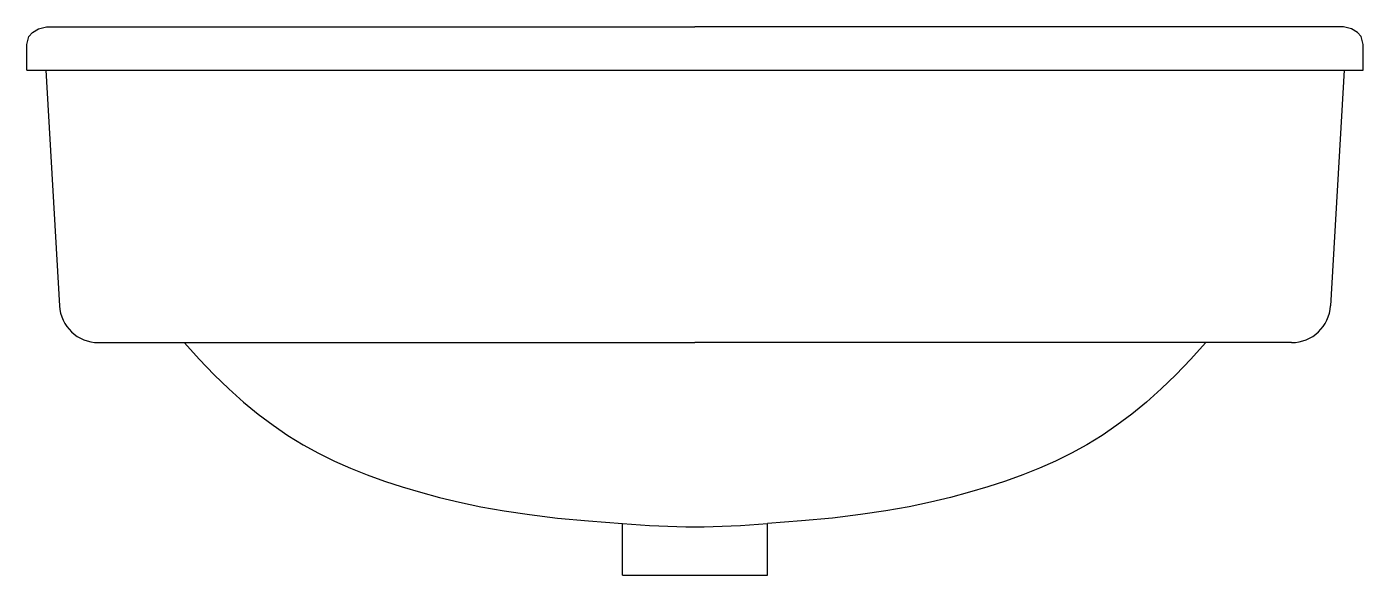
# Model space of a CAD drawing. Header units: millimetres. Extents: x -2913.157 to -2912.658, y 2958.043 to 2958.248.
import ezdxf

# ---------------------------------------------------------------- set-up
doc = ezdxf.new("R2010")
doc.units = ezdxf.units.MM
doc.header["$LTSCALE"] = 10
doc.layers.add('banheiro_louças', color=2, linetype='Continuous')

msp = doc.modelspace()

# ---------------------------------------------------------------- linework, layer by layer
at = {"layer": 'banheiro_louças'}
for p, q in [((-2913.15733, 2958.23176), (-2913.15735, 2958.24141)), ((-2912.65812, 2958.23176), (-2912.65811, 2958.24141)), ((-2913.15733, 2958.23176), (-2912.65812, 2958.23176)), ((-2913.15023, 2958.23176), (-2913.14514, 2958.14379)), ((-2912.66523, 2958.23176), (-2912.67031, 2958.14379)), ((-2913.13059, 2958.13006), (-2912.90773, 2958.13006)), ((-2912.68486, 2958.13006), (-2912.90773, 2958.13006)), ((-2912.93482, 2958.04311), (-2912.93482, 2958.06246)), ((-2912.88064, 2958.04311), (-2912.88064, 2958.06246)), ((-2912.93482, 2958.04311), (-2912.88064, 2958.04311))]:
    msp.add_line(p, q, dxfattribs=at)
for points in [[(-2913.15735, 2958.24141), (-2913.15661, 2958.24436), (-2913.15514, 2958.24583), (-2913.15293, 2958.2473), (-2913.14999, 2958.24803), (-2913.14999, 2958.24803), (-2913.14925, 2958.24803), (-2913.14852, 2958.24803), (-2913.14705, 2958.24803), (-2913.14631, 2958.24803), (-2912.90773, 2958.24803)], [(-2912.65811, 2958.24141), (-2912.65884, 2958.24436), (-2912.66031, 2958.24583), (-2912.66252, 2958.2473), (-2912.66547, 2958.24803), (-2912.66547, 2958.24803), (-2912.6662, 2958.24803), (-2912.66694, 2958.24803), (-2912.66841, 2958.24803), (-2912.66914, 2958.24803), (-2912.90773, 2958.24803)], [(-2913.09853, 2958.13006), (-2913.09846, 2958.12998), (-2913.09288, 2958.12378), (-2913.08736, 2958.11803), (-2913.08187, 2958.11273), (-2913.07638, 2958.10783), (-2913.07089, 2958.10332), (-2913.06535, 2958.09917), (-2913.05976, 2958.09537), (-2913.05409, 2958.09188), (-2913.04831, 2958.08869), (-2913.0424, 2958.08576), (-2913.03635, 2958.08307), (-2913.03014, 2958.08058), (-2913.02374, 2958.07828), (-2913.01713, 2958.07614), (-2913.0103, 2958.07412), (-2913.00319, 2958.07221), (-2912.9957, 2958.07041), (-2912.98769, 2958.06873), (-2912.979, 2958.06718), (-2912.96951, 2958.06577), (-2912.95908, 2958.0645), (-2912.94756, 2958.0634), (-2912.93482, 2958.06246)], [(-2912.71692, 2958.13006), (-2912.717, 2958.12998), (-2912.72257, 2958.12378), (-2912.7281, 2958.11803), (-2912.73359, 2958.11273), (-2912.73907, 2958.10783), (-2912.74457, 2958.10332), (-2912.7501, 2958.09917), (-2912.75569, 2958.09537), (-2912.76137, 2958.09188), (-2912.76715, 2958.08869), (-2912.77305, 2958.08576), (-2912.7791, 2958.08307), (-2912.78531, 2958.08058), (-2912.79172, 2958.07828), (-2912.79832, 2958.07614), (-2912.80516, 2958.07412), (-2912.81226, 2958.07221), (-2912.81975, 2958.07041), (-2912.82777, 2958.06873), (-2912.83645, 2958.06718), (-2912.84594, 2958.06577), (-2912.85638, 2958.0645), (-2912.8679, 2958.0634), (-2912.88064, 2958.06246)]]:
    msp.add_lwpolyline(points, dxfattribs=at)
for centre, radius, start, end in [((-2913.13059, 2958.14463), 0.01457, 183.3096, 270), ((-2912.68486, 2958.14463), 0.01457, 270, 356.6904), ((-2912.90773, 2958.36225), 0.30101, 264.8363, 275.1637)]:
    msp.add_arc(centre, radius, start, end, dxfattribs=at)

doc.saveas('drawing.dxf')
